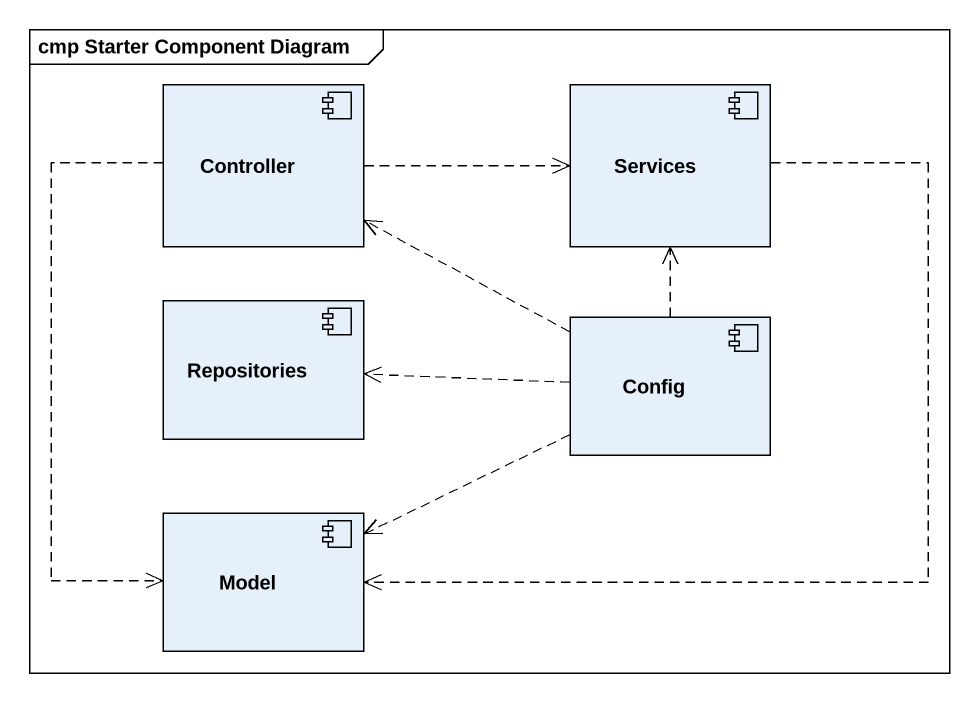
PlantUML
@startuml
mainframe cmp Starter Component Diagram
component Controller
component Services
component Repositories
component Config
component Model
Controller .right.> Services
Controller ..> Model
Services ..> Model
Config .left.> Controller
Config .up.> Services
Config .left.> Repositories
Config .left.> Model
@enduml
